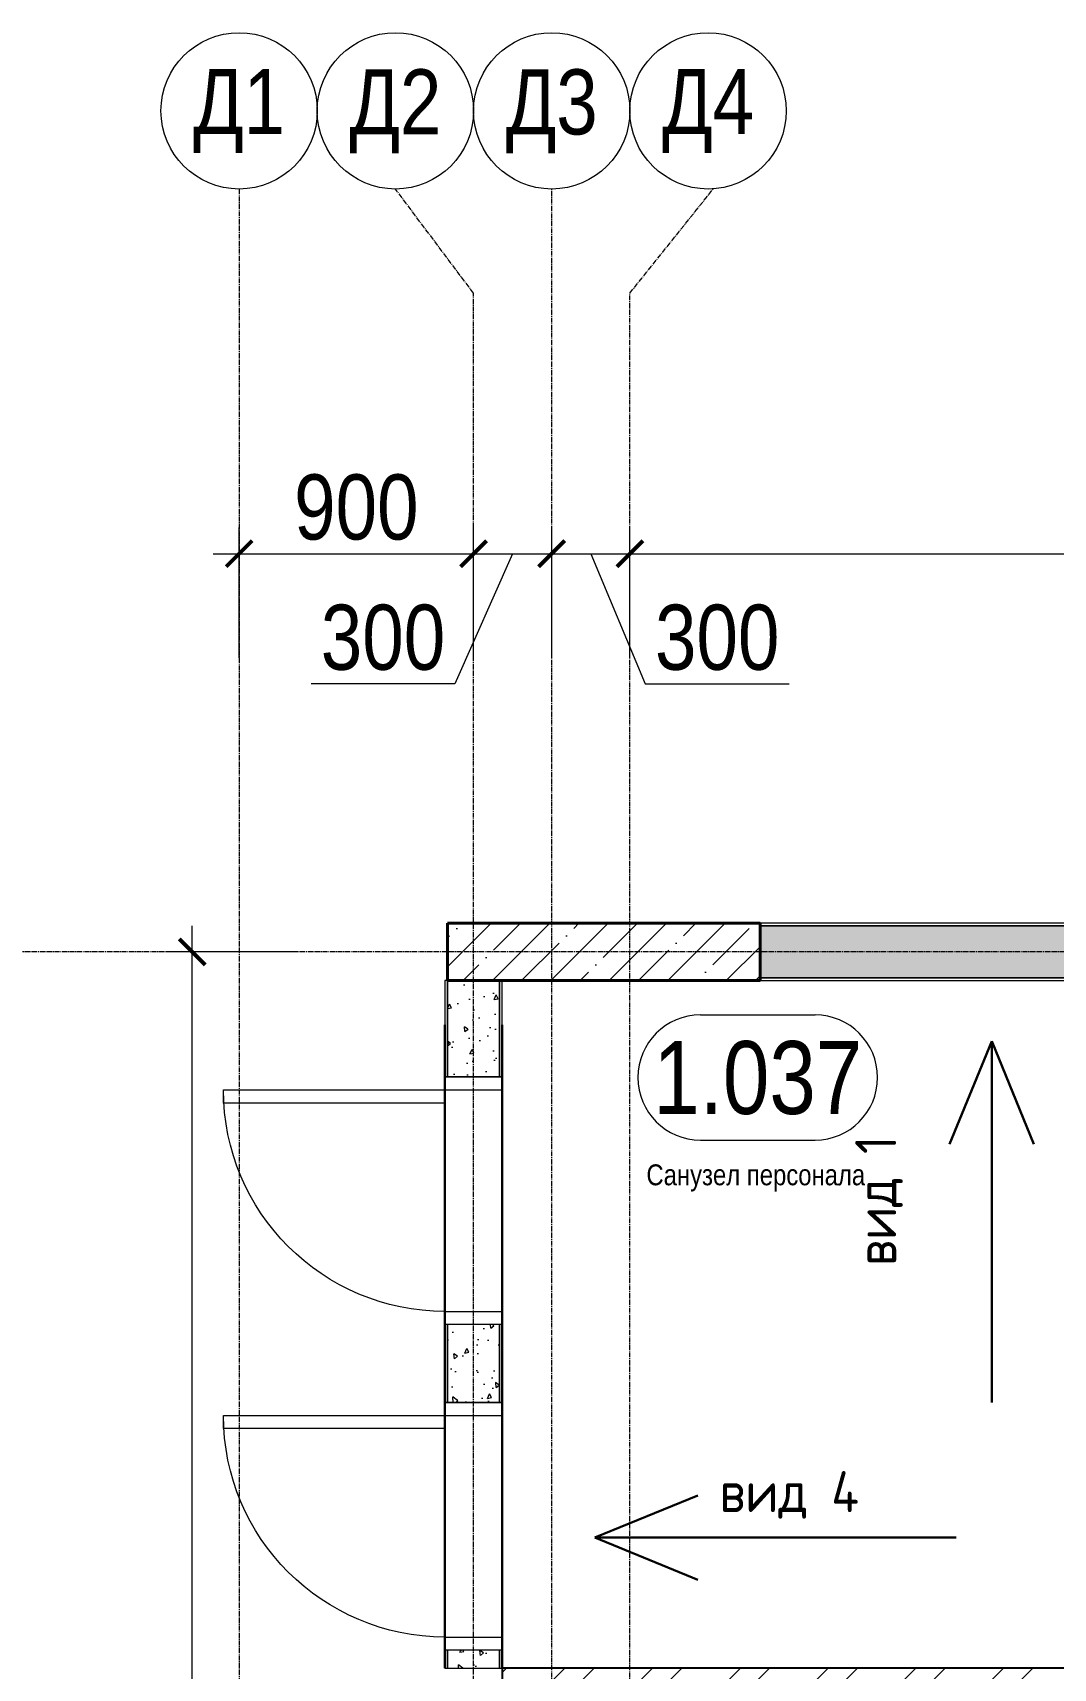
# Model space of a CAD drawing. Header units: millimetres. Extents: x -24360 to 609566, y -391049 to 148426.
# Drawn here: x 252153 to 256070, y -161400 to -155121 of the extents above; entities that cross this region are included whole.
import ezdxf
from ezdxf.enums import TextEntityAlignment as Align

# ---------------------------------------------------------------- set-up
doc = ezdxf.new("R2010")
doc.units = ezdxf.units.MM
doc.linetypes.add('CENTER2', pattern=[28.575, 19.05, -3.175, 3.175, -3.175])
doc.linetypes.add('HIDDEN2', pattern=[4.7625, 3.175, -1.5875])
doc.layers.get('Defpoints').update_dxf_attribs({"color": 140})
for name, color, linetype, lineweight in [('АР_Area', 5, 'Continuous', 5), ('АР_Двери_внутренние', 5, 'Continuous', 9), ('АР_Колонны', 70, 'Continuous', 30), ('АР_Оси_РД_размер', 8, 'Continuous', 0), ('АР_Стены ЖБ', 7, 'Continuous', 30), ('АР_Стены кирпич', 32, 'Continuous', 25), ('АР_Стены ПЕНОблок', 52, 'Continuous', 20), ('АР_Тонкая', 254, 'Continuous', 5), ('АР_Штриховка', 8, 'Continuous', 0), ('осново', 7, 'Continuous', 30)]:
    doc.layers.add(name, color=color, linetype=linetype, lineweight=lineweight)
doc.layers.add('АР_Оси_РД_100', color=7, linetype='Continuous', lineweight=0, true_color=0x525252)
doc.layers.add('РД_Проем', color=230, linetype='Continuous', lineweight=0, plot=False)
doc.layers.add('РД_проем_инж перемыч_подсчет', color=50, linetype='Continuous', lineweight=30, plot=False)
doc.styles.add('style1', font='ARIALN.TTF')
doc.styles.add('ккк', font='isocpeur.ttf', dxfattribs={"width": 0.85, "oblique": 15})
doc.styles.add('СПДС', font='isocpeur.ttf', dxfattribs={"width": 0.9})
doc.dimstyles.new('Dim100_ареал', dxfattribs={"dimscale": 100, "dimtxt": 2.5, "dimasz": 1, "dimexe": 1, "dimexo": 1, "dimgap": 0.5, "dimtad": 1, "dimzin": 12, "dimdsep": 46, "dimtxsty": 'style1', "dimblk": 'ARCHTICK', "dimcen": 1, "dimdle": 1, "dimclrd": 256, "dimclre": 256, "dimaunit": 1, "dimadec": 0, "dimazin": 3, "dimtfac": 1, "dimtmove": 1, "dimatfit": 3, "dimldrblk": 'OPEN30', "dimfxl": 4, "dimfxlon": 1, "dimtolj": 1, "dimtzin": 0, "dimlwd": 9, "dimlwe": 9, "dimarcsym": 0})

# ---------------------------------------------------------------- blocks, each defined once
blk = doc.blocks.new('MOK-МаркаПом_овал_ареал')
for p, q in [((-2.75, 3), (2.75, 3)), ((-2.75, -3), (2.75, -3))]:
    blk.add_line(p, q)
for centre, radius, start, end in [((-2.75, 0), 3, 90, 270), ((2.75, 0), 3, 270, 90), ((-3.75, 0), 3.5, 0, 0.00095)]:
    blk.add_arc(centre, radius, start, end)
at = {"color": 0, "style": 'style1'}
blk.add_attdef('АР-ПОМЕЩЕНИЕ:НОМЕР', text='', height=3.5, dxfattribs=at).set_placement((0, 0), align=Align.MIDDLE)
blk = doc.blocks.new('A-iden')
at = {"linetype": 'Continuous', "lineweight": 5}
blk.add_circle((0, -4), 3, dxfattribs=at)
at = {"color": 0, "linetype": 'Continuous', "lineweight": 20, "style": 'ккк', "width": 0.85}
blk.add_attdef('ID', text='', height=4, dxfattribs=at).set_placement((0.314, -3.853), align=Align.MIDDLE_CENTER)
blk = doc.blocks.new('_ArchTick')
at = {"color": 0, "linetype": 'ByBlock', "const_width": 0.15}
blk.add_lwpolyline([(-0.5, -0.5), (0.5, 0.5)], dxfattribs=at)
blk = doc.blocks.new('*D338')
at = {"layer": 'Defpoints', "color": 0, "lineweight": 15, "transparency": 16777216}
for p in [(252765, -158650), (253765, -158650), (253765, -165250)]:
    blk.add_point(p, dxfattribs=at)
at = {"layer": 'АР_Оси_РД_размер', "lineweight": 9, "transparency": 16777216}
for p, q in [((252765, -165350), (252765, -158550)), ((253165, -158650), (252665, -158650)), ((253165, -165250), (252665, -165250))]:
    blk.add_line(p, q, dxfattribs=at)
at = {"layer": 'АР_Оси_РД_размер', "lineweight": 9, "transparency": 16777216, "xscale": 100, "yscale": 100, "zscale": 100}
for p, rotation in [((252765, -158650), 90), ((252765, -165250), 270)]:
    blk.add_blockref('_ArchTick', p, dxfattribs=dict(at, rotation=rotation))
at = {"layer": 'АР_Оси_РД_размер', "color": 0, "transparency": 16777216, "insert": (252587.4, -161950), "char_height": 250, "attachment_point": 5, "rotation": 90, "style": 'style1'}
blk.add_mtext('\\A1;6600', dxfattribs=at)
blk = doc.blocks.new('_Open30')
at = {"color": 0, "linetype": 'ByBlock', "lineweight": -2}
for p, q in [((-1, 0.268), (0, 0)), ((0, 0), (-1, -0.268)), ((0, 0), (-1, 0))]:
    blk.add_line(p, q, dxfattribs=at)
blk = doc.blocks.new('*D339')
at = {"layer": 'Defpoints', "color": 0, "lineweight": 15, "transparency": 16777216}
for p in [(253845, -157121.3), (252945, -158621.3), (253845, -158621.3)]:
    blk.add_point(p, dxfattribs=at)
at = {"layer": 'АР_Оси_РД_размер', "lineweight": 9, "transparency": 16777216}
for p, q in [((252945, -157521.3), (252945, -157021.3)), ((253845, -157521.3), (253845, -157021.3)), ((252845, -157121.3), (253945, -157121.3))]:
    blk.add_line(p, q, dxfattribs=at)
at = {"layer": 'АР_Оси_РД_размер', "lineweight": 9, "transparency": 16777216, "xscale": 100, "yscale": 100, "zscale": 100, "rotation": 180}
blk.add_blockref('_ArchTick', (252945, -157121.3), dxfattribs=at)
at = {"layer": 'АР_Оси_РД_размер', "lineweight": 9, "transparency": 16777216, "xscale": 100, "yscale": 100, "zscale": 100}
blk.add_blockref('_ArchTick', (253845, -157121.3), dxfattribs=at)
at = {"layer": 'АР_Оси_РД_размер', "color": 0, "transparency": 16777216, "insert": (253395, -156943.7), "char_height": 250, "attachment_point": 5, "style": 'style1'}
blk.add_mtext('\\A1;900', dxfattribs=at)
blk = doc.blocks.new('*D340')
at = {"layer": 'Defpoints', "color": 0, "lineweight": 15, "transparency": 16777216}
for p in [(254145, -157121.3), (253845, -158621.3), (254145, -158621.3)]:
    blk.add_point(p, dxfattribs=at)
at = {"layer": 'АР_Оси_РД_размер', "lineweight": 9, "transparency": 16777216}
for p, q in [((253845, -157521.3), (253845, -157021.3)), ((254145, -157521.3), (254145, -157021.3)), ((253745, -157121.3), (254245, -157121.3)), ((253995, -157121.3), (253773.6, -157621.3)), ((253773.6, -157621.3), (253221.3, -157621.3))]:
    blk.add_line(p, q, dxfattribs=at)
at = {"layer": 'АР_Оси_РД_размер', "lineweight": 9, "transparency": 16777216, "xscale": 100, "yscale": 100, "zscale": 100, "rotation": 180}
blk.add_blockref('_ArchTick', (253845, -157121.3), dxfattribs=at)
at = {"layer": 'АР_Оси_РД_размер', "lineweight": 9, "transparency": 16777216, "xscale": 100, "yscale": 100, "zscale": 100}
blk.add_blockref('_ArchTick', (254145, -157121.3), dxfattribs=at)
at = {"layer": 'АР_Оси_РД_размер', "color": 0, "transparency": 16777216, "insert": (253497.4, -157443.7), "char_height": 250, "attachment_point": 5, "style": 'style1'}
blk.add_mtext('\\A1;300', dxfattribs=at)
blk = doc.blocks.new('*D341')
at = {"layer": 'Defpoints', "color": 0, "lineweight": 15, "transparency": 16777216}
for p in [(254445, -157121.3), (254145, -158621.3), (254445, -158621.3)]:
    blk.add_point(p, dxfattribs=at)
at = {"layer": 'АР_Оси_РД_размер', "lineweight": 9, "transparency": 16777216}
for p, q in [((254145, -157521.3), (254145, -157021.3)), ((254445, -157521.3), (254445, -157021.3)), ((254045, -157121.3), (254545, -157121.3)), ((254295, -157121.3), (254504, -157621.3)), ((254504, -157621.3), (255056.3, -157621.3))]:
    blk.add_line(p, q, dxfattribs=at)
at = {"layer": 'АР_Оси_РД_размер', "lineweight": 9, "transparency": 16777216, "xscale": 100, "yscale": 100, "zscale": 100, "rotation": 180}
blk.add_blockref('_ArchTick', (254145, -157121.3), dxfattribs=at)
at = {"layer": 'АР_Оси_РД_размер', "lineweight": 9, "transparency": 16777216, "xscale": 100, "yscale": 100, "zscale": 100}
blk.add_blockref('_ArchTick', (254445, -157121.3), dxfattribs=at)
at = {"layer": 'АР_Оси_РД_размер', "color": 0, "transparency": 16777216, "insert": (254780.2, -157443.7), "char_height": 250, "attachment_point": 5, "style": 'style1'}
blk.add_mtext('\\A1;300', dxfattribs=at)
blk = doc.blocks.new('*D342')
at = {"layer": 'Defpoints', "color": 0, "lineweight": 15, "transparency": 16777216}
for p in [(259545, -157121.3), (254445, -158621.3), (259545, -158621.3)]:
    blk.add_point(p, dxfattribs=at)
at = {"layer": 'АР_Оси_РД_размер', "lineweight": 9, "transparency": 16777216}
for p, q in [((254445, -157521.3), (254445, -157021.3)), ((259545, -157521.3), (259545, -157021.3)), ((254345, -157121.3), (259645, -157121.3))]:
    blk.add_line(p, q, dxfattribs=at)
at = {"layer": 'АР_Оси_РД_размер', "lineweight": 9, "transparency": 16777216, "xscale": 100, "yscale": 100, "zscale": 100, "rotation": 180}
blk.add_blockref('_ArchTick', (254445, -157121.3), dxfattribs=at)
at = {"layer": 'АР_Оси_РД_размер', "lineweight": 9, "transparency": 16777216, "xscale": 100, "yscale": 100, "zscale": 100}
blk.add_blockref('_ArchTick', (259545, -157121.3), dxfattribs=at)
at = {"layer": 'АР_Оси_РД_размер', "color": 0, "transparency": 16777216, "insert": (256995, -156943.7), "char_height": 250, "attachment_point": 5, "style": 'style1'}
blk.add_mtext('\\A1;5100', dxfattribs=at)

msp = doc.modelspace()

# ---------------------------------------------------------------- hatches: boundary and pattern name
at = {"layer": 'АР_Штриховка', "linetype": 'Continuous', "lineweight": 5, "true_color": 0x000000}
h = msp.add_hatch(dxfattribs=at)
h.set_pattern_fill('ANSI35', color=18, scale=25, style=0)
h.set_pattern_definition([(45, (241545, -219850), (-112.2532, 112.2532), []), (45, (241657.25, -219850), (-112.2532, 112.2532), [198.4375, -39.6875, 0, -39.6875])])
h.paths.add_polyline_path([(254945, -158760), (254945, -158540), (253745, -158540), (253745, -158760)], flags=0)
at = {"layer": 'АР_Штриховка', "linetype": 'Continuous', "lineweight": 0, "true_color": 0x000000}
h = msp.add_hatch(dxfattribs=at)
h.set_pattern_fill('AR-CONC', color=18, angle=-315, style=0)
h.set_pattern_definition([(95, (241545, -219850), (140.09465, 117.55338), [19.05, -209.55]), (40, (241545, -219850), (-160.01845, 110.17673), [15.24, -167.6406]), (145.45144, (241556.67, -219840.2), (-19.9238, 227.7301), [16.19, -178.09024]), (91.1842, (241509.08, -219814.08), (221.41024, 161.9534), [28.575, -314.325]), (141.63556, (241527.53, -219800.58), (-7.0866, 342.8268), [24.285, -267.1356]), (36.18415, (241509.08, -219814.08), (-7.0866, 342.8268), [22.86, -251.4597]), (66, (241536.02, -219805.1), (179.51998, 34.89515), [19.05, -209.55]), (11, (241536.02, -219805.1), (-86.5399, 173.9412), [15.24, -167.64]), (116.45144, (241550.98, -219802.19), (92.98005, 208.83634), [16.19, -178.08994]), (82.5, (241545, -219850), (-57.60547, 61.973414), [0, -165.608, 0, -170.18, 0, -168.275]), (52.5, (241545, -219850), (-23.58973, 118.087), [0, -97.028, 0, -161.798, 0, -64.135]), (12.5, (241504.95, -219890.05), (99.92786, 91.826196), [0, -63.5, 0, -198.12, 0, -262.89]), (2.5, (241486.99, -219908.01), (86.7639, 122.7224), [0, -82.55, 0, -131.572, 0, -186.69])])
h.paths.add_polyline_path([(261525, -158750), (261525, -158550), (254945, -158550), (254945, -158750)], flags=0)
h = msp.add_hatch(dxfattribs=at)
h.set_pattern_fill('AR-CONC', color=18, angle=-315, style=0)
h.set_pattern_definition([(95, (241545, -219850), (140.09465, 117.55338), [19.05, -209.55]), (40, (241545, -219850), (-160.01845, 110.17673), [15.24, -167.6406]), (145.45144, (241556.67, -219840.2), (-19.9238, 227.7301), [16.19, -178.09024]), (91.1842, (241509.08, -219814.08), (221.41024, 161.9534), [28.575, -314.325]), (141.63556, (241527.53, -219800.58), (-7.0866, 342.8268), [24.285, -267.1356]), (36.18415, (241509.08, -219814.08), (-7.0866, 342.8268), [22.86, -251.4597]), (66, (241536.02, -219805.1), (179.51998, 34.89515), [19.05, -209.55]), (11, (241536.02, -219805.1), (-86.5399, 173.9412), [15.24, -167.64]), (116.45144, (241550.98, -219802.19), (92.98005, 208.83634), [16.19, -178.08994]), (82.5, (241545, -219850), (-57.60547, 61.973414), [0, -165.608, 0, -170.18, 0, -168.275]), (52.5, (241545, -219850), (-23.58973, 118.087), [0, -97.028, 0, -161.798, 0, -64.135]), (12.5, (241504.95, -219890.05), (99.92786, 91.826196), [0, -63.5, 0, -198.12, 0, -262.89]), (2.5, (241486.99, -219908.01), (86.7639, 122.7224), [0, -82.55, 0, -131.572, 0, -186.69])])
h.paths.add_polyline_path([(253945, -158760), (253745, -158760), (253745, -159130), (253945, -159130)], flags=0)
h.paths.add_polyline_path([(253945, -160080), (253745, -160080), (253745, -160380), (253945, -160380)], flags=0)
h.paths.add_polyline_path([(253945, -161330), (253745, -161330), (253745, -161400), (253945, -161400)], flags=0)
h = msp.add_hatch(dxfattribs=at)
h.set_pattern_fill('ANSI32', color=18, scale=25, angle=-360, style=0)
h.set_pattern_definition([(45, (241545, -219850), (-168.3798, 168.3798), []), (45, (241657.25, -219850), (-168.3798, 168.3798), [])])
h.paths.add_polyline_path([(253955, -161400), (253955, -161520), (256195, -161520), (256235, -161490), (256195, -161400)], flags=0)
h.paths.add_polyline_path([(256195, -161400), (256235, -161490), (256315, -161520), (256815.001, -161520), (256815.001, -161400)], flags=0)

# ---------------------------------------------------------------- linework, layer by layer
at = {"layer": 'АР_Двери_внутренние', "color": 18, "linetype": 'Continuous', "lineweight": 9, "true_color": 0x000000}
for points in [[(253955, -159180), (253955, -159130), (253735, -159130), (253735, -159180)], [(253735, -159180), (253735, -159230), (252885, -159230), (252885, -159180)], [(253955, -160030), (253955, -160080), (253735, -160080), (253735, -160030)], [(253955, -160430), (253955, -160380), (253735, -160380), (253735, -160430)], [(253735, -160430), (253735, -160480), (252885, -160480), (252885, -160430)], [(253955, -161280), (253955, -161330), (253735, -161330), (253735, -161280)]]:
    msp.add_lwpolyline(points, close=True, dxfattribs=at)
at = {"layer": 'АР_Двери_внутренние', "color": 18, "linetype": 'Continuous', "lineweight": 9, "true_color": 0x000000, "extrusion": (0, 0, -1)}
for centre in [(-253735, -159180), (-253735, -160430)]:
    msp.add_arc(centre, 850, 270, 0, dxfattribs=at)
at = {"layer": 'АР_Колонны', "color": 18, "linetype": 'HIDDEN2', "lineweight": 25, "true_color": 0x000000}
for p, q in [((253745, -158540), (254945, -158540)), ((253745, -158760), (253745, -158540)), ((254945, -158540), (254945, -158760)), ((254945, -158760), (253745, -158760))]:
    msp.add_line(p, q, dxfattribs=at)
at = {"layer": 'АР_Колонны', "color": 18, "linetype": 'Continuous', "lineweight": 30, "true_color": 0x000000}
for p, q in [((253745, -158540), (253745, -158760)), ((254945, -158540), (253745, -158540)), ((254945, -158760), (254945, -158540)), ((253745, -158760), (254945, -158760))]:
    msp.add_line(p, q, dxfattribs=at)
at = {"layer": 'АР_Оси_РД_100', "linetype": 'CENTER2'}
msp.add_line((262000, -158650), (250765, -158650), dxfattribs=at)
for points in [[(252945, -155721.321), (252945, -167650)], [(253845, -167650), (253845, -156121.321), (253545, -155721.321)], [(254145, -167750), (254145, -155721.321)], [(254445, -167750), (254445, -156121.321), (254765.168, -155720.643)], [(253845, -167650), (253845, -158540)]]:
    msp.add_lwpolyline(points, dxfattribs=at)
at = {"layer": 'АР_Стены ЖБ', "color": 18, "linetype": 'Continuous', "lineweight": 40, "true_color": 0x000000}
for p, q in [((254945, -158540), (253745, -158540)), ((253745, -158540), (253745, -158760)), ((254945, -158760), (254945, -158540)), ((253745, -158760), (254945, -158760))]:
    msp.add_line(p, q, dxfattribs=at)
at = {"layer": 'АР_Стены кирпич', "color": 18, "linetype": 'Continuous', "lineweight": 25, "true_color": 0x000000}
for p, q in [((253955, -161400), (253955, -161520)), ((256195, -161400), (253955, -161400))]:
    msp.add_line(p, q, dxfattribs=at)
at = {"layer": 'АР_Стены ПЕНОблок', "color": 18, "linetype": 'Continuous', "lineweight": 20, "true_color": 0x000000}
for p, q in [((261525, -158550), (254945, -158550)), ((254945, -158550), (254945, -158750)), ((253945, -158760), (253745, -158760)), ((253745, -158760), (253745, -159130)), ((253945, -159130), (253945, -158760)), ((254945, -158750), (261525, -158750)), ((253745, -159130), (253945, -159130)), ((253945, -160080), (253745, -160080)), ((253745, -160080), (253745, -160380)), ((253945, -160380), (253945, -160080)), ((253945, -160270), (253945, -160350)), ((253745, -160380), (253945, -160380)), ((253945, -161330), (253745, -161330)), ((253745, -161330), (253745, -161400)), ((253945, -161400), (253945, -161330)), ((253745, -161400), (253945, -161400))]:
    msp.add_line(p, q, dxfattribs=at)
at = {"layer": 'АР_Тонкая', "color": 18, "linetype": 'Continuous', "lineweight": 0, "true_color": 0x000000}
for p, q in [((261525, -158540), (254945, -158540)), ((254945, -158540), (254945, -158550)), ((254945, -158550), (261525, -158550)), ((253745, -158760), (253735, -158760)), ((253735, -158760), (253735, -159130)), ((253745, -159130), (253745, -158760)), ((253955, -158760), (253945, -158760)), ((253945, -158760), (253945, -159130)), ((253955, -159130), (253955, -158760)), ((261525, -158750), (254945, -158750)), ((254945, -158750), (254945, -158760)), ((254945, -158760), (261525, -158760)), ((253735, -159130), (253745, -159130)), ((253945, -159130), (253955, -159130)), ((253745, -160080), (253735, -160080)), ((253735, -160080), (253735, -160380)), ((253745, -160380), (253745, -160080)), ((253955, -160080), (253945, -160080)), ((253945, -160080), (253945, -160380)), ((253955, -160380), (253955, -160080)), ((253735, -160380), (253745, -160380)), ((253945, -160380), (253955, -160380)), ((253745, -161330), (253735, -161330)), ((253735, -161330), (253735, -161400)), ((253745, -161400), (253745, -161330)), ((253955, -161330), (253945, -161330)), ((253945, -161330), (253945, -161400)), ((253955, -161400), (253955, -161330)), ((253735, -161400), (253745, -161400)), ((253945, -161400), (253955, -161400))]:
    msp.add_line(p, q, dxfattribs=at)
at = {"layer": 'осново'}
for points in [[(255833.805, -158992.1), (255672.169, -159388.189)], [(255833.805, -160380), (255833.805, -158992.1)], [(255833.805, -158992.1), (255995.441, -159388.189)], [(254310, -160898.364), (254706.089, -160736.727)], [(255697.9, -160898.364), (254310, -160898.364)], [(254310, -160898.364), (254706.089, -161060)]]:
    msp.add_lwpolyline(points, dxfattribs=at)
at = {"layer": 'РД_Проем', "color": 18, "linetype": 'Continuous', "lineweight": 0, "true_color": 0x000000}
for p, q in [((253735, -159130), (253735, -160080)), ((253955, -159130), (253955, -160080)), ((253735, -160380), (253735, -161330)), ((253955, -160380), (253955, -161330))]:
    msp.add_line(p, q, dxfattribs=at)
at = {"layer": 'РД_проем_инж перемыч_подсчет', "color": 18, "linetype": 'Continuous', "lineweight": 30, "true_color": 0x000000}
for p, q in [((253735, -158930), (253735, -160280)), ((253955, -158930), (253955, -160280)), ((253735, -160250), (253735, -161400)), ((253955, -160250), (253955, -161400))]:
    msp.add_line(p, q, dxfattribs=at)

# ---------------------------------------------------------------- block references
at = {"layer": 'АР_Area', "color": 18, "linetype": 'Continuous', "lineweight": 5, "true_color": 0x000000}
ref = msp.add_blockref('MOK-МаркаПом_овал_ареал', (254935.85, -159132.091), dxfattribs=dict(at, xscale=80, yscale=80, zscale=80))
ref.add_attrib('АР-ПОМЕЩЕНИЕ:НОМЕР', '1.037', dxfattribs={"layer": '0', "color": 0, "height": 280, "style": 'style1'}).set_placement((254935.85, -159132.091), align=Align.MIDDLE)
ref.add_attrib('АР-ПОМЕЩЕНИЕ:НАИМЕНОВАНИЕ', 'Санузел персонала', dxfattribs={"layer": 'Defpoints', "color": 2, "height": 80, "style": 'style1'}).set_placement((254928.318, -159517.206), align=Align.MIDDLE)
at = {"layer": 'АР_Оси_РД_100'}
ref = msp.add_blockref('A-iden', (252945, -155021.321), dxfattribs=dict(at, xscale=100, yscale=100, zscale=100))
ref.add_attrib('ID', 'Д1', dxfattribs={"layer": '0', "linetype": 'Continuous', "height": 250, "style": 'style1'}).set_placement((252945, -155421.321), align=Align.MIDDLE)
ref = msp.add_blockref('A-iden', (253545, -155021.321), dxfattribs=dict(at, xscale=100, yscale=100, zscale=100))
ref.add_attrib('ID', 'Д2', dxfattribs={"layer": '0', "linetype": 'Continuous', "height": 250, "style": 'style1'}).set_placement((253545, -155421.321), align=Align.MIDDLE)
ref = msp.add_blockref('A-iden', (254145, -155021.321), dxfattribs=dict(at, xscale=100, yscale=100, zscale=100))
ref.add_attrib('ID', 'Д3', dxfattribs={"layer": '0', "linetype": 'Continuous', "height": 250, "style": 'style1'}).set_placement((254145, -155421.321), align=Align.MIDDLE)
ref = msp.add_blockref('A-iden', (254745, -155021.321), dxfattribs=dict(at, xscale=100, yscale=100, zscale=100))
ref.add_attrib('ID', 'Д4', dxfattribs={"layer": '0', "linetype": 'Continuous', "height": 250, "style": 'style1'}).set_placement((254745, -155421.321), align=Align.MIDDLE)

# ---------------------------------------------------------------- texts
at = {"layer": 'осново', "insert": (255310, -159855.024), "char_height": 157.354, "attachment_point": 1, "rotation": 90, "style": 'СПДС'}
msp.add_mtext_dynamic_manual_height_columns('вид 1', width=1061.13688, gutter_width=528.197, heights=[0], dxfattribs=at)
at = {"layer": 'осново', "insert": (254788.715, -160643.06), "char_height": 157.354, "attachment_point": 1, "style": 'СПДС'}
msp.add_mtext_dynamic_manual_height_columns('вид 4', width=871.43913, gutter_width=528.197, heights=[0], dxfattribs=at)

# ---------------------------------------------------------------- dimensions: what is measured, and where the dimension line sits
at = {"layer": 'АР_Оси_РД_размер'}
for base, p1, p2, picture, middle in [((253845, -157121.321), (252945, -158621.321), (253845, -158621.321), '*D339', (253395, -156943.678)), ((259545, -157121.321), (254445, -158621.321), (259545, -158621.321), '*D342', (256995, -156943.678))]:
    dim = msp.add_linear_dim(base=base, p1=p1, p2=p2, dimstyle='Dim100_ареал', dxfattribs=at)
    dim.commit()
    dim.dimension.update_dxf_attribs({"geometry": picture, "text_midpoint": middle})
for base, p1, p2, picture, middle in [((254145, -157121.321), (253845, -158621.321), (254145, -158621.321), '*D340', (253723.569, -157621.321)), ((254445, -157121.321), (254145, -158621.321), (254445, -158621.321), '*D341', (254554.032, -157621.321))]:
    dim = msp.add_linear_dim(base=base, p1=p1, p2=p2, dimstyle='Dim100_ареал', dxfattribs=at)
    dim.commit()
    dim.dimension.update_dxf_attribs({"geometry": picture, "text_midpoint": middle, "dimtype": 160})
dim = msp.add_linear_dim(base=(252765, -158650), p1=(253765, -165250), p2=(253765, -158650), angle=90, dimstyle='Dim100_ареал', dxfattribs=at)
dim.commit()
dim.dimension.update_dxf_attribs({"geometry": '*D338', "text_midpoint": (252587.357, -161950)})

doc.saveas('drawing.dxf')
